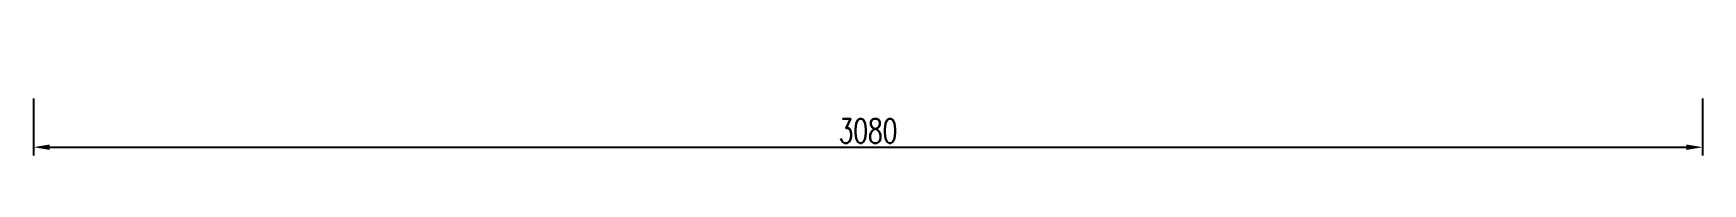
# Model space of a CAD drawing. Header units: millimetres. Extents: x -24222 to 32035, y -74604 to 14337.
# Drawn here: x 6431 to 9511, y 1801 to 1974 of the extents above; entities that cross this region are included whole.
import ezdxf

# ---------------------------------------------------------------- set-up
doc = ezdxf.new("R2010")
doc.units = ezdxf.units.MM
doc.header["$LTSCALE"] = 0.25
doc.header["$MEASUREMENT"] = 0
doc.styles.get("Standard").update_dxf_attribs({"font": 'simplex1.shx', "width": 0.7, "bigfont": 'hztxt.shx'})
doc.dimstyles.new('150', dxfattribs={"dimscale": 15, "dimtxt": 3, "dimasz": 2, "dimexe": 1, "dimexo": 1, "dimgap": 0.5, "dimtad": 1, "dimdec": 1, "dimdsep": 46, "dimtxsty": 'Standard', "dimcen": 0.5, "dimadec": 0, "dimazin": 0, "dimtfac": 1, "dimtdec": 1, "dimtofl": 0, "dimtmove": 2, "dimatfit": 3, "dimfxl": 0, "dimtolj": 1, "dimtzin": 0, "dimarcsym": 0})

# ---------------------------------------------------------------- blocks, each defined once
blk = doc.blocks.new('*D20')
at = {"color": 0, "lineweight": -2}
for p, q in [((6431.2, 1906.2), (6431.2, 1801.2)), ((9511.2, 1906.2), (9511.2, 1801.2)), ((6461.2, 1816.2), (9481.2, 1816.2))]:
    blk.add_line(p, q, dxfattribs=at)
at = {"color": 0}
for points in [[(6461.2, 1821.2), (6461.2, 1811.2), (6431.2, 1816.2)], [(9481.2, 1821.2), (9481.2, 1811.2), (9511.2, 1816.2)]]:
    blk.add_solid(points, dxfattribs=at)
at = {"layer": 'Defpoints', "color": 0}
for p in [(6431.2, 1974), (9511.2, 1974), (9511.2, 1816.2)]:
    blk.add_point(p, dxfattribs=at)
at = {"color": 0, "insert": (7971.2, 1846.2), "char_height": 45, "attachment_point": 5}
blk.add_mtext('\\A1;3080', dxfattribs=at)

msp = doc.modelspace()

# ---------------------------------------------------------------- dimensions: what is measured, and where the dimension line sits
dim = msp.add_linear_dim(base=(9511.158, 1816.221), p1=(6431.158, 1974.011), p2=(9511.158, 1974.011), dimstyle='150')
dim.commit()
dim.dimension.update_dxf_attribs({"geometry": '*D20', "text_midpoint": (7971.158, 1846.221)})

doc.saveas('drawing.dxf')
